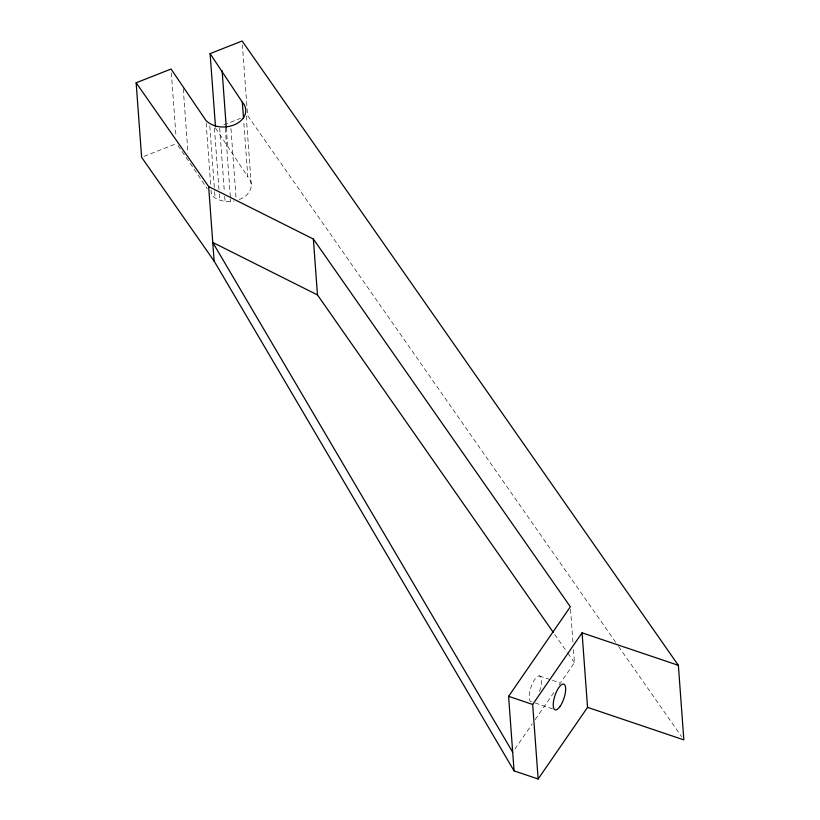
<?xml version="1.0" encoding="UTF-8"?>
<svg xmlns="http://www.w3.org/2000/svg" width="820" height="820" viewBox="0 0 820 820"><rect width="100%" height="100%" fill="white"/><g stroke="black" fill="none" stroke-linecap="round" stroke-linejoin="round"><path stroke-width="0.61" stroke-dasharray="4.1 3.07" d="M514.878 749.08L532.313 723.793M535.224 719.581L554.832 691.137M559.189 684.813L574.451 662.693L573.426 648.712M143.951 156.405L176.536 143.561M223.88 124.886L240.475 118.336M239.143 199.506L241.357 198.665A21.679 15.693 -4.2 0 0 247.804 176.72L243.724 121.135M211.058 189.973L211.437 195.027C217.259 200.808 226.156 202.601 234.028 200.972M539.252 675.916L551.296 679.985M552.495 680.385L559.722 682.824M535.101 702.976L554.361 709.474M615.656 642.285L247.589 115.538L242.392 44.792M618.587 646.488L681.645 736.729M215.578 128.156L247.804 176.72M554.679 634.403L567.132 652.207M567.86 653.263L574.451 662.693M177.95 145.581L193.397 168.018M194.094 169.053L207.275 188.795M570.535 609.332L572.954 642.357M246.225 116.122L251.238 184.336M230.963 128.596L236.16 199.342M226.289 127.664L227.591 145.345M225.315 128.258L230.42 197.743M230.512 199.004L230.697 201.535M219.678 128.125L224.321 191.285M224.69 196.339L225.059 201.392M214.45 128.197L219.186 192.618M219.278 193.889L219.739 200.203M209.807 126.024L214.532 190.445M214.625 191.716L215.096 198.03M206.148 123.02L210.689 184.92M183.26 88.734L187.985 153.166M171.339 72.816L175.982 135.976M531.493 701.756A13.55 4.694 -71.3 0 1 530.755 687.826A13.55 4.694 -71.3 0 1 539.796 676.039A13.55 4.694 -71.3 0 1 539.478 691.332"/><path stroke-width="1.23" d="M587.54 707.363L538.145 779L514.068 770.872L508.595 696.334L570.341 606.79L313.373 239.04L208.649 186.54L136.151 82.789L171.062 69.023L205.963 120.499C213.753 128.156 226.361 128.637 235.883 124.138A21.679 15.693 -4.2 0 0 242.33 102.182L210.104 53.628L242.115 41L678.376 665.338L683.849 739.876L587.54 707.363L582.067 632.825L678.376 665.338M538.145 779L532.672 704.462L582.067 632.825M508.595 696.334L532.672 704.462M553.223 632.302L317.483 294.933L212.749 242.443L512.705 752.237M514.068 770.872L214.122 261.078L141.624 157.327L136.151 82.789M313.373 239.04L317.483 294.933M242.33 102.182L243.54 118.603M222.117 70.807L226.289 127.664M210.104 53.628L215.486 126.895M208.649 186.54L214.122 261.078M560.132 706.276A13.55 4.694 -71.3 0 0 564.457 684.546A13.55 4.694 -71.3 0 0 553.756 700.065A13.55 4.694 -71.3 0 0 560.132 706.276"/></g></svg>
